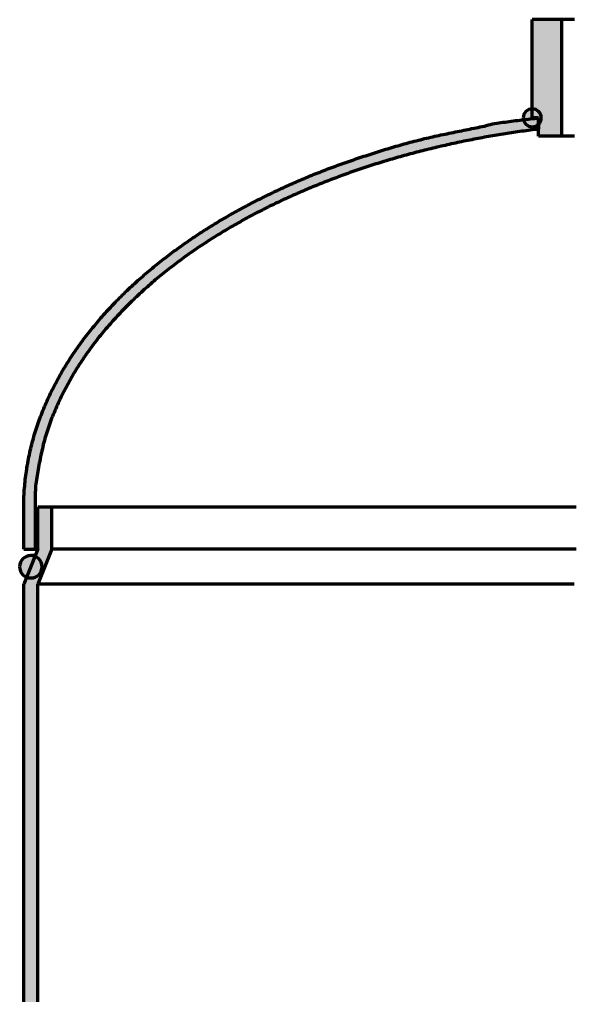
# Model space of a CAD drawing. Header units: millimetres. Extents: x 0 to 1554, y 0 to 420.
# Drawn here: x 223.23 to 238.99, y 273.45 to 301.25 of the extents above; entities that cross this region are included whole.
import ezdxf

# ---------------------------------------------------------------- set-up
doc = ezdxf.new("R2010")
doc.units = ezdxf.units.MM
doc.layers.add('01-VISIBLE', color=7, linetype='CONTINUOUS', lineweight=70)
doc.layers.add('05-RAYADO', color=8, linetype='CONTINUOUS', lineweight=18)

msp = doc.modelspace()

# ---------------------------------------------------------------- hatches: boundary and pattern name
at = {"layer": '05-RAYADO'}
h = msp.add_hatch(color=7, dxfattribs=at)
h.dxf.hatch_style = 1
h.paths.add_polyline_path([(238.662, 297.928), (237.998, 297.928), (237.998, 298.45), (237.82, 298.45), (237.82, 301.25), (238.662, 301.25)])
h = msp.add_hatch(color=7, dxfattribs=at)
h.dxf.hatch_style = 1
h.paths.add_polyline_path([(237.564, 298.45), (237.567, 298.49), (237.577, 298.529), (237.592, 298.566), (237.613, 298.6), (237.639, 298.631), (237.67, 298.657), (237.704, 298.678), (237.741, 298.693), (237.78, 298.703), (237.82, 298.706), (237.86, 298.703), (237.899, 298.693), (237.936, 298.678), (237.97, 298.657), (238.001, 298.631), (238.027, 298.6), (238.048, 298.566), (238.063, 298.529), (238.073, 298.49), (238.076, 298.45), (238.073, 298.41), (238.063, 298.371), (238.048, 298.334), (238.027, 298.3), (238.001, 298.269), (237.97, 298.243), (237.936, 298.222), (237.899, 298.207), (237.86, 298.197), (237.82, 298.194), (237.78, 298.197), (237.741, 298.207), (237.704, 298.222), (237.67, 298.243), (237.639, 298.269), (237.613, 298.3), (237.592, 298.334), (237.577, 298.371), (237.567, 298.41)])
h = msp.add_hatch(color=7, dxfattribs=at)
h.dxf.hatch_style = 1
h.paths.add_polyline_path([(223.67, 286.162), (223.35, 286.162), (223.35, 287.362), (223.35, 287.412), (223.351, 287.462), (223.352, 287.512), (223.353, 287.561), (223.354, 287.611), (223.356, 287.661), (223.359, 287.711), (223.361, 287.761), (223.364, 287.81), (223.368, 287.86), (223.371, 287.91), (223.375, 287.959), (223.38, 288.009), (223.384, 288.059), (223.39, 288.108), (223.395, 288.158), (223.401, 288.207), (223.407, 288.257), (223.413, 288.306), (223.42, 288.356), (223.427, 288.405), (223.435, 288.454), (223.443, 288.503), (223.451, 288.553), (223.46, 288.602), (223.468, 288.651), (223.478, 288.7), (223.487, 288.749), (223.497, 288.797), (223.507, 288.846), (223.518, 288.895), (223.529, 288.944), (223.54, 288.992), (223.551, 289.041), (223.563, 289.089), (223.575, 289.137), (223.588, 289.186), (223.601, 289.234), (223.614, 289.282), (223.627, 289.33), (223.641, 289.378), (223.655, 289.426), (223.67, 289.473), (223.684, 289.521), (223.699, 289.569), (223.715, 289.616), (223.73, 289.663), (223.746, 289.71), (223.763, 289.758), (223.779, 289.805), (223.796, 289.852), (223.813, 289.898), (223.83, 289.945), (223.848, 289.992), (223.866, 290.038), (223.885, 290.084), (223.903, 290.131), (223.922, 290.177), (223.941, 290.223), (223.961, 290.269), (223.98, 290.314), (224, 290.36), (224.021, 290.406), (224.041, 290.451), (224.062, 290.496), (224.083, 290.541), (224.105, 290.586), (224.126, 290.631), (224.148, 290.676), (224.17, 290.721), (224.193, 290.765), (224.215, 290.81), (224.238, 290.854), (224.262, 290.898), (224.285, 290.942), (224.309, 290.986), (224.333, 291.03), (224.357, 291.073), (224.381, 291.117), (224.406, 291.16), (224.431, 291.203), (224.456, 291.246), (224.481, 291.289), (224.507, 291.332), (224.533, 291.374), (224.559, 291.417), (224.585, 291.459), (224.612, 291.501), (224.638, 291.544), (224.665, 291.585), (224.693, 291.627), (224.72, 291.669), (224.748, 291.71), (224.775, 291.752), (224.803, 291.793), (224.832, 291.834), (224.86, 291.875), (224.889, 291.916), (224.918, 291.956), (224.947, 291.997), (224.976, 292.037), (225.006, 292.077), (225.035, 292.117), (225.065, 292.157), (225.095, 292.197), (225.125, 292.237), (225.156, 292.276), (225.187, 292.315), (225.217, 292.354), (225.248, 292.393), (225.28, 292.432), (225.311, 292.471), (225.343, 292.51), (225.374, 292.548), (225.406, 292.586), (225.438, 292.624), (225.471, 292.662), (225.503, 292.7), (225.536, 292.738), (225.568, 292.776), (225.601, 292.813), (225.634, 292.85), (225.668, 292.887), (225.701, 292.924), (225.735, 292.961), (225.768, 292.998), (225.802, 293.034), (225.836, 293.071), (225.871, 293.107), (225.905, 293.143), (225.94, 293.179), (225.974, 293.215), (226.009, 293.25), (226.044, 293.286), (226.079, 293.321), (226.114, 293.357), (226.15, 293.392), (226.185, 293.427), (226.221, 293.461), (226.257, 293.496), (226.293, 293.531), (226.329, 293.565), (226.365, 293.599), (226.402, 293.633), (226.438, 293.667), (226.475, 293.701), (226.511, 293.735), (226.548, 293.768), (226.585, 293.801), (226.622, 293.835), (226.66, 293.868), (226.697, 293.901), (226.735, 293.934), (226.772, 293.966), (226.81, 293.999), (226.848, 294.031), (226.886, 294.063), (226.924, 294.095), (226.962, 294.127), (227.001, 294.159), (227.039, 294.191), (227.078, 294.223), (227.116, 294.254), (227.155, 294.285), (227.194, 294.316), (227.233, 294.347), (227.272, 294.378), (227.312, 294.409), (227.351, 294.44), (227.39, 294.47), (227.43, 294.5), (227.47, 294.531), (227.509, 294.561), (227.549, 294.591), (227.589, 294.62), (227.629, 294.65), (227.669, 294.679), (227.71, 294.709), (227.75, 294.738), (227.79, 294.767), (227.831, 294.796), (227.872, 294.825), (227.912, 294.854), (227.953, 294.882), (227.994, 294.911), (228.035, 294.939), (228.076, 294.967), (228.117, 294.996), (228.159, 295.023), (228.2, 295.051), (228.241, 295.079), (228.283, 295.107), (228.325, 295.134), (228.366, 295.161), (228.408, 295.188), (228.45, 295.216), (228.492, 295.242), (228.534, 295.269), (228.576, 295.296), (228.618, 295.322), (228.66, 295.349), (228.703, 295.375), (228.745, 295.401), (228.788, 295.427), (228.83, 295.453), (228.873, 295.479), (228.916, 295.505), (228.958, 295.53), (229.001, 295.556), (229.044, 295.581), (229.087, 295.606), (229.13, 295.631), (229.173, 295.656), (229.217, 295.681), (229.26, 295.706), (229.303, 295.73), (229.347, 295.755), (229.39, 295.779), (229.434, 295.803), (229.477, 295.828), (229.521, 295.851), (229.565, 295.875), (229.609, 295.899), (229.653, 295.923), (229.697, 295.946), (229.741, 295.97), (229.785, 295.993), (229.829, 296.016), (229.873, 296.039), (229.917, 296.062), (229.962, 296.085), (230.006, 296.107), (230.05, 296.13), (230.095, 296.152), (230.14, 296.175), (230.184, 296.197), (230.229, 296.219), (230.274, 296.241), (230.318, 296.263), (230.363, 296.285), (230.408, 296.306), (230.453, 296.328), (230.498, 296.349), (230.543, 296.37), (230.588, 296.392), (230.633, 296.413), (230.679, 296.434), (230.724, 296.455), (230.769, 296.475), (230.814, 296.496), (230.86, 296.517), (230.905, 296.537), (230.951, 296.557), (230.996, 296.578), (231.042, 296.598), (231.088, 296.618), (231.133, 296.638), (231.179, 296.658), (231.225, 296.677), (231.271, 296.697), (231.317, 296.716), (231.362, 296.736), (231.408, 296.755), (231.454, 296.774), (231.5, 296.793), (231.547, 296.812), (231.593, 296.831), (231.639, 296.849), (231.685, 296.868), (231.732, 296.887), (231.778, 296.905), (231.824, 296.923), (231.871, 296.941), (231.917, 296.959), (231.964, 296.977), (232.01, 296.995), (232.057, 297.013), (232.104, 297.03), (232.15, 297.048), (232.197, 297.065), (232.244, 297.082), (232.291, 297.099), (232.337, 297.116), (232.384, 297.133), (232.431, 297.15), (232.478, 297.166), (232.525, 297.183), (232.572, 297.199), (232.619, 297.216), (232.666, 297.232), (232.714, 297.248), (232.761, 297.264), (232.808, 297.28), (232.855, 297.296), (232.902, 297.312), (232.95, 297.328), (232.997, 297.343), (233.044, 297.359), (233.092, 297.375), (233.139, 297.39), (233.187, 297.405), (233.234, 297.421), (233.282, 297.436), (233.329, 297.451), (233.377, 297.466), (233.424, 297.481), (233.472, 297.496), (233.519, 297.511), (233.567, 297.525), (233.614, 297.54), (233.662, 297.555), (233.71, 297.569), (233.757, 297.584), (233.805, 297.598), (233.853, 297.613), (233.901, 297.627), (233.948, 297.641), (233.996, 297.655), (234.044, 297.669), (234.092, 297.682), (234.14, 297.696), (234.188, 297.709), (234.236, 297.723), (234.284, 297.736), (234.332, 297.749), (234.381, 297.762), (234.429, 297.774), (234.477, 297.787), (234.525, 297.799), (234.574, 297.811), (234.622, 297.823), (234.67, 297.835), (234.719, 297.847), (234.767, 297.859), (234.816, 297.87), (234.864, 297.882), (234.913, 297.893), (234.961, 297.904), (235.01, 297.915), (235.059, 297.926), (235.107, 297.936), (235.156, 297.947), (235.205, 297.957), (235.254, 297.968), (235.302, 297.978), (235.351, 297.988), (235.4, 297.999), (235.449, 298.009), (235.498, 298.019), (235.546, 298.029), (235.595, 298.039), (235.644, 298.049), (235.693, 298.058), (235.742, 298.068), (235.791, 298.078), (235.839, 298.088), (235.888, 298.098), (235.937, 298.107), (235.986, 298.117), (236.035, 298.127), (236.084, 298.137), (236.133, 298.147), (236.181, 298.157), (236.23, 298.167), (236.279, 298.177), (236.328, 298.187), (236.377, 298.198), (236.425, 298.208), (236.474, 298.22), (236.522, 298.232), (236.57, 298.246), (236.618, 298.26), (236.666, 298.271), (236.715, 298.28), (236.764, 298.289), (236.814, 298.297), (236.863, 298.304), (236.912, 298.311), (236.962, 298.318), (237.011, 298.325), (237.06, 298.332), (237.11, 298.338), (237.159, 298.345), (237.209, 298.351), (237.258, 298.357), (237.308, 298.364), (237.357, 298.37), (237.406, 298.376), (237.456, 298.383), (237.505, 298.389), (237.555, 298.395), (237.604, 298.401), (237.654, 298.407), (237.703, 298.413), (237.753, 298.42), (237.802, 298.426), (237.852, 298.432), (237.901, 298.438), (237.951, 298.444), (238, 298.45), (238, 298.128), (237.952, 298.122), (237.904, 298.116), (237.855, 298.11), (237.807, 298.104), (237.759, 298.098), (237.711, 298.091), (237.663, 298.085), (237.614, 298.078), (237.566, 298.072), (237.518, 298.065), (237.47, 298.058), (237.422, 298.051), (237.374, 298.044), (237.326, 298.037), (237.278, 298.03), (237.23, 298.023), (237.182, 298.015), (237.134, 298.008), (237.086, 298), (237.038, 297.993), (236.99, 297.985), (236.942, 297.977), (236.894, 297.969), (236.846, 297.961), (236.798, 297.953), (236.75, 297.945), (236.702, 297.937), (236.654, 297.929), (236.606, 297.92), (236.558, 297.912), (236.51, 297.903), (236.463, 297.895), (236.415, 297.886), (236.367, 297.877), (236.319, 297.868), (236.272, 297.859), (236.224, 297.85), (236.176, 297.841), (236.128, 297.832), (236.081, 297.823), (236.033, 297.813), (235.985, 297.804), (235.938, 297.794), (235.89, 297.784), (235.842, 297.775), (235.795, 297.765), (235.747, 297.755), (235.7, 297.745), (235.652, 297.735), (235.605, 297.725), (235.557, 297.714), (235.51, 297.704), (235.462, 297.693), (235.415, 297.683), (235.367, 297.672), (235.32, 297.661), (235.273, 297.651), (235.225, 297.64), (235.178, 297.629), (235.131, 297.618), (235.083, 297.606), (235.036, 297.595), (234.989, 297.584), (234.941, 297.572), (234.894, 297.561), (234.847, 297.549), (234.8, 297.537), (234.753, 297.526), (234.706, 297.514), (234.659, 297.502), (234.612, 297.49), (234.564, 297.477), (234.517, 297.465), (234.47, 297.453), (234.423, 297.44), (234.377, 297.428), (234.33, 297.415), (234.283, 297.402), (234.236, 297.39), (234.189, 297.377), (234.142, 297.364), (234.095, 297.35), (234.049, 297.337), (234.002, 297.324), (233.955, 297.311), (233.908, 297.297), (233.862, 297.284), (233.815, 297.27), (233.768, 297.256), (233.722, 297.242), (233.675, 297.228), (233.629, 297.214), (233.582, 297.2), (233.536, 297.186), (233.489, 297.172), (233.443, 297.157), (233.397, 297.143), (233.35, 297.128), (233.304, 297.113), (233.258, 297.098), (233.211, 297.084), (233.165, 297.069), (233.119, 297.053), (233.073, 297.038), (233.027, 297.023), (232.981, 297.008), (232.935, 296.992), (232.888, 296.977), (232.842, 296.961), (232.797, 296.945), (232.751, 296.929), (232.705, 296.913), (232.659, 296.897), (232.613, 296.881), (232.567, 296.865), (232.521, 296.848), (232.476, 296.832), (232.43, 296.815), (232.384, 296.799), (232.339, 296.782), (232.293, 296.765), (232.248, 296.748), (232.202, 296.731), (232.157, 296.714), (232.111, 296.697), (232.066, 296.679), (232.02, 296.662), (231.975, 296.644), (231.93, 296.626), (231.885, 296.609), (231.839, 296.591), (231.794, 296.573), (231.749, 296.555), (231.704, 296.537), (231.659, 296.518), (231.614, 296.5), (231.569, 296.481), (231.524, 296.463), (231.479, 296.444), (231.435, 296.425), (231.39, 296.406), (231.345, 296.387), (231.3, 296.368), (231.256, 296.349), (231.211, 296.33), (231.167, 296.31), (231.122, 296.291), (231.078, 296.271), (231.033, 296.251), (230.989, 296.231), (230.945, 296.211), (230.9, 296.191), (230.856, 296.171), (230.812, 296.151), (230.768, 296.13), (230.724, 296.11), (230.68, 296.089), (230.636, 296.068), (230.592, 296.048), (230.548, 296.027), (230.504, 296.006), (230.461, 295.984), (230.417, 295.963), (230.373, 295.942), (230.33, 295.92), (230.286, 295.899), (230.243, 295.877), (230.199, 295.855), (230.156, 295.833), (230.113, 295.811), (230.069, 295.789), (230.026, 295.767), (229.983, 295.744), (229.94, 295.722), (229.897, 295.699), (229.854, 295.676), (229.811, 295.653), (229.768, 295.63), (229.726, 295.607), (229.683, 295.584), (229.64, 295.561), (229.598, 295.537), (229.555, 295.514), (229.513, 295.49), (229.47, 295.466), (229.428, 295.443), (229.386, 295.419), (229.344, 295.394), (229.301, 295.37), (229.259, 295.346), (229.217, 295.321), (229.175, 295.297), (229.134, 295.272), (229.092, 295.247), (229.05, 295.222), (229.009, 295.197), (228.967, 295.172), (228.925, 295.147), (228.884, 295.121), (228.843, 295.096), (228.802, 295.07), (228.76, 295.044), (228.719, 295.018), (228.678, 294.992), (228.637, 294.966), (228.596, 294.94), (228.556, 294.913), (228.515, 294.887), (228.474, 294.86), (228.434, 294.833), (228.393, 294.806), (228.353, 294.779), (228.313, 294.752), (228.272, 294.725), (228.232, 294.697), (228.192, 294.67), (228.152, 294.642), (228.112, 294.614), (228.073, 294.586), (228.033, 294.558), (227.993, 294.53), (227.954, 294.502), (227.914, 294.473), (227.875, 294.445), (227.836, 294.416), (227.797, 294.387), (227.758, 294.358), (227.719, 294.329), (227.68, 294.3), (227.641, 294.27), (227.603, 294.241), (227.564, 294.211), (227.526, 294.182), (227.487, 294.152), (227.449, 294.122), (227.411, 294.091), (227.373, 294.061), (227.335, 294.031), (227.297, 294), (227.26, 293.97), (227.222, 293.939), (227.185, 293.908), (227.147, 293.877), (227.11, 293.845), (227.073, 293.814), (227.036, 293.783), (226.999, 293.751), (226.962, 293.719), (226.926, 293.687), (226.889, 293.655), (226.853, 293.623), (226.816, 293.591), (226.78, 293.558), (226.744, 293.526), (226.708, 293.493), (226.672, 293.46), (226.637, 293.427), (226.601, 293.394), (226.566, 293.361), (226.531, 293.327), (226.495, 293.294), (226.46, 293.26), (226.426, 293.226), (226.391, 293.192), (226.356, 293.158), (226.322, 293.124), (226.287, 293.089), (226.253, 293.055), (226.219, 293.02), (226.185, 292.985), (226.152, 292.95), (226.118, 292.915), (226.085, 292.88), (226.051, 292.844), (226.018, 292.809), (225.985, 292.773), (225.952, 292.737), (225.92, 292.701), (225.887, 292.665), (225.855, 292.629), (225.823, 292.592), (225.791, 292.556), (225.759, 292.519), (225.727, 292.482), (225.696, 292.445), (225.664, 292.408), (225.633, 292.371), (225.602, 292.333), (225.571, 292.296), (225.541, 292.258), (225.51, 292.22), (225.48, 292.182), (225.45, 292.144), (225.42, 292.106), (225.39, 292.067), (225.361, 292.029), (225.331, 291.99), (225.302, 291.951), (225.273, 291.912), (225.244, 291.873), (225.216, 291.834), (225.187, 291.794), (225.159, 291.755), (225.131, 291.715), (225.103, 291.675), (225.075, 291.635), (225.048, 291.595), (225.021, 291.555), (224.994, 291.514), (224.967, 291.474), (224.94, 291.433), (224.914, 291.392), (224.888, 291.351), (224.862, 291.31), (224.836, 291.269), (224.811, 291.227), (224.786, 291.186), (224.761, 291.144), (224.736, 291.102), (224.712, 291.06), (224.688, 291.018), (224.664, 290.976), (224.64, 290.933), (224.616, 290.891), (224.593, 290.848), (224.57, 290.805), (224.547, 290.763), (224.525, 290.719), (224.503, 290.676), (224.481, 290.633), (224.459, 290.589), (224.437, 290.546), (224.416, 290.502), (224.395, 290.458), (224.374, 290.415), (224.353, 290.371), (224.333, 290.326), (224.313, 290.282), (224.293, 290.238), (224.273, 290.193), (224.254, 290.149), (224.235, 290.104), (224.216, 290.059), (224.197, 290.015), (224.179, 289.97), (224.161, 289.925), (224.143, 289.879), (224.125, 289.834), (224.108, 289.788), (224.091, 289.743), (224.075, 289.697), (224.059, 289.651), (224.043, 289.605), (224.028, 289.559), (224.013, 289.513), (223.998, 289.467), (223.984, 289.42), (223.97, 289.374), (223.957, 289.327), (223.944, 289.28), (223.931, 289.233), (223.919, 289.186), (223.907, 289.139), (223.895, 289.092), (223.884, 289.045), (223.872, 288.997), (223.862, 288.95), (223.851, 288.902), (223.841, 288.855), (223.831, 288.807), (223.821, 288.76), (223.811, 288.712), (223.802, 288.664), (223.793, 288.617), (223.783, 288.569), (223.775, 288.521), (223.766, 288.473), (223.757, 288.426), (223.749, 288.378), (223.74, 288.33), (223.732, 288.282), (223.724, 288.234), (223.716, 288.186), (223.709, 288.138), (223.702, 288.09), (223.696, 288.042), (223.691, 287.993), (223.687, 287.945), (223.683, 287.896), (223.68, 287.848), (223.678, 287.799), (223.676, 287.751), (223.674, 287.702), (223.673, 287.654), (223.672, 287.605), (223.671, 287.556), (223.671, 287.508), (223.67, 287.459), (223.67, 287.411), (223.67, 287.362)])
h = msp.add_hatch(color=7, dxfattribs=at)
h.dxf.hatch_style = 1
h.paths.add_polyline_path([(223.75, 188.75), (223.35, 188.75), (223.35, 285.162), (223.75, 286.162), (223.75, 287.362), (224.15, 287.362), (224.15, 286.162), (223.75, 285.162)])
h = msp.add_hatch(color=7, dxfattribs=at)
h.dxf.hatch_style = 1
h.paths.add_polyline_path([(223.23, 285.662), (223.233, 285.702), (223.24, 285.742), (223.252, 285.78), (223.27, 285.816), (223.291, 285.85), (223.317, 285.881), (223.346, 285.909), (223.379, 285.932), (223.414, 285.952), (223.451, 285.966), (223.49, 285.976), (223.53, 285.981), (223.57, 285.981), (223.61, 285.976), (223.649, 285.966), (223.686, 285.952), (223.721, 285.932), (223.754, 285.909), (223.783, 285.881), (223.809, 285.85), (223.83, 285.816), (223.848, 285.78), (223.86, 285.742), (223.867, 285.702), (223.87, 285.662), (223.867, 285.622), (223.86, 285.583), (223.848, 285.544), (223.83, 285.508), (223.809, 285.474), (223.783, 285.443), (223.754, 285.416), (223.721, 285.392), (223.686, 285.373), (223.649, 285.358), (223.61, 285.348), (223.57, 285.343), (223.53, 285.343), (223.49, 285.348), (223.451, 285.358), (223.414, 285.373), (223.379, 285.392), (223.346, 285.416), (223.317, 285.443), (223.291, 285.474), (223.27, 285.508), (223.252, 285.544), (223.24, 285.583), (223.233, 285.622)])

# ---------------------------------------------------------------- linework, layer by layer
at = {"layer": '01-VISIBLE'}
for p, q in [((238.662, 301.25), (237.82, 301.25)), ((237.82, 298.45), (237.82, 301.25)), ((238.662, 297.928), (238.662, 301.25)), ((237.998, 298.45), (237.82, 298.45)), ((237.998, 297.928), (237.998, 298.45)), ((238, 298.45), (238, 298.128)), ((238.662, 297.928), (237.998, 297.928)), ((223.35, 286.162), (223.35, 287.362)), ((223.67, 287.362), (223.67, 286.162)), ((224.15, 287.362), (223.75, 287.362)), ((223.75, 286.162), (223.75, 287.362)), ((224.15, 286.162), (224.15, 287.362)), ((223.75, 286.162), (223.35, 285.162)), ((223.35, 286.162), (223.67, 286.162)), ((224.15, 286.162), (223.75, 285.162)), ((223.35, 188.75), (223.35, 285.162)), ((223.75, 188.75), (223.75, 285.162))]:
    msp.add_line(p, q, dxfattribs=at)
for points in [[(239.025, 301.25), (238.964, 301.25), (238.904, 301.25), (238.844, 301.25), (238.783, 301.25), (238.723, 301.25), (238.662, 301.25)], [(223.35, 287.362), (223.35, 287.422), (223.351, 287.482), (223.352, 287.542), (223.354, 287.602), (223.356, 287.662), (223.359, 287.722), (223.362, 287.782), (223.366, 287.842), (223.371, 287.902), (223.376, 287.962), (223.381, 288.022), (223.387, 288.081), (223.393, 288.141), (223.4, 288.201), (223.407, 288.26), (223.415, 288.32), (223.424, 288.379), (223.433, 288.439), (223.442, 288.498), (223.452, 288.557), (223.462, 288.616), (223.473, 288.676), (223.484, 288.735), (223.496, 288.793), (223.509, 288.852), (223.521, 288.911), (223.535, 288.969), (223.548, 289.028), (223.563, 289.086), (223.577, 289.144), (223.592, 289.203), (223.608, 289.261), (223.624, 289.318), (223.641, 289.376), (223.658, 289.434), (223.675, 289.491), (223.693, 289.548), (223.711, 289.606), (223.73, 289.663), (223.749, 289.72), (223.769, 289.776), (223.789, 289.833), (223.81, 289.889), (223.831, 289.946), (223.852, 290.002), (223.874, 290.058), (223.896, 290.113), (223.919, 290.169), (223.942, 290.224), (223.965, 290.28), (223.989, 290.335), (224.014, 290.39), (224.038, 290.444), (224.063, 290.499), (224.089, 290.553), (224.115, 290.608), (224.141, 290.662), (224.168, 290.715), (224.195, 290.769), (224.222, 290.822), (224.25, 290.876), (224.278, 290.929), (224.306, 290.982), (224.335, 291.034), (224.364, 291.087), (224.394, 291.139), (224.424, 291.191), (224.454, 291.243), (224.485, 291.295), (224.516, 291.346), (224.547, 291.398), (224.578, 291.449), (224.61, 291.499), (224.643, 291.55), (224.675, 291.601), (224.708, 291.651), (224.741, 291.701), (224.775, 291.751), (224.809, 291.8), (224.843, 291.85), (224.877, 291.899), (224.912, 291.948), (224.947, 291.997), (224.982, 292.045), (225.018, 292.094), (225.054, 292.142), (225.09, 292.19), (225.126, 292.237), (225.163, 292.285), (225.2, 292.332), (225.237, 292.379), (225.275, 292.426), (225.312, 292.473), (225.351, 292.519), (225.389, 292.566), (225.427, 292.612), (225.466, 292.657), (225.505, 292.703), (225.545, 292.748), (225.584, 292.794), (225.624, 292.839), (225.664, 292.883), (225.704, 292.928), (225.745, 292.972), (225.786, 293.016), (225.827, 293.06), (225.868, 293.104), (225.909, 293.147), (225.951, 293.191), (225.993, 293.234), (226.035, 293.277), (226.077, 293.319), (226.119, 293.362), (226.162, 293.404), (226.205, 293.446), (226.248, 293.488), (226.291, 293.529), (226.335, 293.571), (226.379, 293.612), (226.423, 293.653), (226.467, 293.694), (226.511, 293.734), (226.555, 293.775), (226.6, 293.815), (226.645, 293.855), (226.69, 293.894), (226.735, 293.934), (226.781, 293.973), (226.826, 294.012), (226.872, 294.051), (226.918, 294.09), (226.964, 294.129), (227.01, 294.167), (227.056, 294.205), (227.103, 294.243), (227.15, 294.281), (227.197, 294.318), (227.244, 294.356), (227.291, 294.393), (227.338, 294.43), (227.386, 294.466), (227.433, 294.503), (227.481, 294.539), (227.529, 294.575), (227.577, 294.611), (227.625, 294.647), (227.674, 294.683), (227.722, 294.718), (227.771, 294.753), (227.82, 294.788), (227.869, 294.823), (227.918, 294.858), (227.967, 294.892), (228.016, 294.926), (228.066, 294.96), (228.115, 294.994), (228.165, 295.028), (228.215, 295.061), (228.265, 295.095), (228.315, 295.128), (228.365, 295.161), (228.416, 295.193), (228.466, 295.226), (228.517, 295.258), (228.567, 295.29), (228.618, 295.322), (228.669, 295.354), (228.72, 295.386), (228.771, 295.417), (228.822, 295.449), (228.874, 295.48), (228.925, 295.511), (228.977, 295.541), (229.029, 295.572), (229.08, 295.602), (229.132, 295.633), (229.184, 295.663), (229.236, 295.692), (229.289, 295.722), (229.341, 295.752), (229.393, 295.781), (229.446, 295.81), (229.498, 295.839), (229.551, 295.868), (229.604, 295.896), (229.657, 295.925), (229.71, 295.953), (229.763, 295.981), (229.816, 296.009), (229.869, 296.037), (229.923, 296.065), (229.976, 296.092), (230.03, 296.119), (230.083, 296.146), (230.137, 296.173), (230.191, 296.2), (230.244, 296.227), (230.298, 296.253), (230.352, 296.279), (230.406, 296.305), (230.461, 296.331), (230.515, 296.357), (230.569, 296.383), (230.624, 296.408), (230.678, 296.434), (230.733, 296.459), (230.787, 296.484), (230.842, 296.509), (230.897, 296.533), (230.951, 296.558), (231.006, 296.582), (231.061, 296.606), (231.116, 296.63), (231.171, 296.654), (231.226, 296.678), (231.282, 296.702), (231.337, 296.725), (231.392, 296.748), (231.448, 296.771), (231.503, 296.794), (231.559, 296.817), (231.614, 296.84), (231.67, 296.862), (231.726, 296.884), (231.782, 296.906), (231.838, 296.928), (231.894, 296.95), (231.95, 296.972), (232.006, 296.993), (232.062, 297.014), (232.118, 297.036), (232.174, 297.056), (232.231, 297.077), (232.287, 297.098), (232.344, 297.118), (232.4, 297.139), (232.457, 297.159), (232.513, 297.179), (232.57, 297.199), (232.627, 297.218), (232.684, 297.238), (232.74, 297.257), (232.797, 297.277), (232.854, 297.296), (232.911, 297.315), (232.968, 297.334), (233.025, 297.353), (233.082, 297.371), (233.139, 297.39), (233.196, 297.408), (233.254, 297.427), (233.311, 297.445), (233.368, 297.463), (233.425, 297.481), (233.483, 297.499), (233.54, 297.517), (233.597, 297.535), (233.655, 297.553), (233.712, 297.57), (233.77, 297.588), (233.827, 297.605), (233.885, 297.622), (233.942, 297.639), (234, 297.656), (234.058, 297.672), (234.115, 297.689), (234.173, 297.705), (234.231, 297.721), (234.289, 297.737), (234.347, 297.753), (234.405, 297.768), (234.463, 297.783), (234.521, 297.798), (234.579, 297.813), (234.638, 297.827), (234.696, 297.842), (234.754, 297.856), (234.813, 297.87), (234.871, 297.883), (234.93, 297.897), (234.988, 297.91), (235.047, 297.923), (235.106, 297.936), (235.164, 297.949), (235.223, 297.961), (235.282, 297.974), (235.341, 297.986), (235.399, 297.998), (235.458, 298.011), (235.517, 298.023), (235.576, 298.035), (235.635, 298.047), (235.693, 298.059), (235.752, 298.07), (235.811, 298.082), (235.87, 298.094), (235.929, 298.106), (235.988, 298.118), (236.047, 298.129), (236.106, 298.141), (236.164, 298.153), (236.223, 298.165), (236.282, 298.177), (236.341, 298.19), (236.4, 298.203), (236.458, 298.216), (236.516, 298.23), (236.574, 298.247), (236.632, 298.263), (236.691, 298.276), (236.75, 298.286), (236.809, 298.296), (236.868, 298.305), (236.928, 298.313), (236.987, 298.322), (237.047, 298.33), (237.106, 298.338), (237.166, 298.345), (237.225, 298.353), (237.285, 298.361), (237.344, 298.369), (237.404, 298.376), (237.464, 298.384), (237.523, 298.391), (237.583, 298.399), (237.642, 298.406), (237.702, 298.413), (237.762, 298.421), (237.821, 298.428), (237.881, 298.435), (237.94, 298.443), (238, 298.45)], [(238, 298.128), (237.94, 298.121), (237.881, 298.114), (237.821, 298.106), (237.762, 298.098), (237.702, 298.09), (237.643, 298.082), (237.584, 298.074), (237.524, 298.066), (237.465, 298.057), (237.405, 298.049), (237.346, 298.04), (237.287, 298.031), (237.227, 298.022), (237.168, 298.013), (237.109, 298.004), (237.049, 297.995), (236.99, 297.985), (236.931, 297.975), (236.872, 297.966), (236.813, 297.956), (236.753, 297.946), (236.694, 297.936), (236.635, 297.925), (236.576, 297.915), (236.517, 297.905), (236.458, 297.894), (236.399, 297.883), (236.34, 297.872), (236.281, 297.861), (236.222, 297.85), (236.163, 297.839), (236.104, 297.827), (236.045, 297.816), (235.986, 297.804), (235.928, 297.792), (235.869, 297.78), (235.81, 297.768), (235.751, 297.756), (235.693, 297.743), (235.634, 297.731), (235.575, 297.718), (235.517, 297.705), (235.458, 297.692), (235.4, 297.679), (235.341, 297.666), (235.282, 297.653), (235.224, 297.639), (235.166, 297.626), (235.107, 297.612), (235.049, 297.598), (234.99, 297.584), (234.932, 297.57), (234.874, 297.556), (234.816, 297.541), (234.757, 297.527), (234.699, 297.512), (234.641, 297.497), (234.583, 297.482), (234.525, 297.467), (234.467, 297.452), (234.409, 297.436), (234.351, 297.421), (234.293, 297.405), (234.235, 297.389), (234.177, 297.373), (234.12, 297.357), (234.062, 297.341), (234.004, 297.325), (233.946, 297.308), (233.889, 297.291), (233.831, 297.275), (233.774, 297.258), (233.716, 297.241), (233.659, 297.223), (233.601, 297.206), (233.544, 297.188), (233.487, 297.171), (233.429, 297.153), (233.372, 297.135), (233.315, 297.117), (233.258, 297.098), (233.201, 297.08), (233.143, 297.061), (233.086, 297.043), (233.03, 297.024), (232.973, 297.005), (232.916, 296.986), (232.859, 296.966), (232.802, 296.947), (232.745, 296.927), (232.689, 296.908), (232.632, 296.888), (232.576, 296.868), (232.519, 296.848), (232.463, 296.827), (232.406, 296.807), (232.35, 296.786), (232.294, 296.765), (232.237, 296.744), (232.181, 296.723), (232.125, 296.702), (232.069, 296.68), (232.013, 296.659), (231.957, 296.637), (231.901, 296.615), (231.846, 296.593), (231.79, 296.571), (231.734, 296.549), (231.679, 296.526), (231.623, 296.503), (231.568, 296.481), (231.512, 296.458), (231.457, 296.435), (231.401, 296.411), (231.346, 296.388), (231.291, 296.364), (231.236, 296.34), (231.181, 296.316), (231.126, 296.292), (231.071, 296.268), (231.016, 296.244), (230.962, 296.219), (230.907, 296.194), (230.852, 296.169), (230.798, 296.144), (230.743, 296.119), (230.689, 296.094), (230.635, 296.068), (230.581, 296.042), (230.527, 296.016), (230.473, 295.99), (230.419, 295.964), (230.365, 295.938), (230.311, 295.911), (230.257, 295.884), (230.204, 295.857), (230.15, 295.83), (230.097, 295.803), (230.043, 295.775), (229.99, 295.748), (229.937, 295.72), (229.884, 295.692), (229.831, 295.664), (229.778, 295.636), (229.725, 295.607), (229.672, 295.578), (229.62, 295.55), (229.567, 295.521), (229.515, 295.491), (229.462, 295.462), (229.41, 295.432), (229.358, 295.403), (229.306, 295.373), (229.254, 295.343), (229.202, 295.312), (229.151, 295.282), (229.099, 295.251), (229.048, 295.221), (228.996, 295.19), (228.945, 295.158), (228.894, 295.127), (228.843, 295.096), (228.792, 295.064), (228.741, 295.032), (228.69, 295), (228.64, 294.967), (228.589, 294.935), (228.539, 294.902), (228.489, 294.869), (228.439, 294.836), (228.389, 294.803), (228.339, 294.77), (228.289, 294.736), (228.24, 294.702), (228.19, 294.668), (228.141, 294.634), (228.092, 294.6), (228.043, 294.565), (227.994, 294.53), (227.945, 294.495), (227.897, 294.46), (227.848, 294.425), (227.8, 294.389), (227.752, 294.353), (227.704, 294.317), (227.656, 294.281), (227.608, 294.245), (227.56, 294.208), (227.513, 294.172), (227.466, 294.135), (227.419, 294.097), (227.372, 294.06), (227.325, 294.022), (227.278, 293.985), (227.232, 293.947), (227.186, 293.909), (227.14, 293.87), (227.094, 293.831), (227.048, 293.793), (227.002, 293.754), (226.957, 293.714), (226.912, 293.675), (226.867, 293.635), (226.822, 293.595), (226.777, 293.555), (226.733, 293.515), (226.688, 293.475), (226.644, 293.434), (226.6, 293.393), (226.557, 293.352), (226.513, 293.311), (226.47, 293.269), (226.427, 293.227), (226.384, 293.185), (226.341, 293.143), (226.299, 293.101), (226.257, 293.058), (226.215, 293.015), (226.173, 292.972), (226.131, 292.929), (226.09, 292.885), (226.049, 292.842), (226.008, 292.798), (225.967, 292.753), (225.927, 292.709), (225.887, 292.665), (225.847, 292.62), (225.807, 292.575), (225.768, 292.529), (225.729, 292.484), (225.69, 292.438), (225.651, 292.392), (225.613, 292.346), (225.575, 292.3), (225.537, 292.253), (225.499, 292.207), (225.462, 292.16), (225.425, 292.112), (225.388, 292.065), (225.352, 292.017), (225.316, 291.969), (225.28, 291.921), (225.244, 291.873), (225.209, 291.825), (225.174, 291.776), (225.139, 291.727), (225.105, 291.678), (225.071, 291.628), (225.037, 291.579), (225.003, 291.529), (224.97, 291.479), (224.937, 291.429), (224.905, 291.378), (224.873, 291.327), (224.841, 291.277), (224.81, 291.225), (224.779, 291.174), (224.748, 291.123), (224.718, 291.071), (224.688, 291.019), (224.658, 290.967), (224.629, 290.914), (224.6, 290.861), (224.572, 290.809), (224.544, 290.756), (224.516, 290.702), (224.489, 290.649), (224.462, 290.595), (224.435, 290.542), (224.409, 290.488), (224.383, 290.434), (224.357, 290.379), (224.332, 290.325), (224.307, 290.27), (224.283, 290.215), (224.259, 290.16), (224.235, 290.105), (224.212, 290.05), (224.189, 289.995), (224.166, 289.939), (224.144, 289.883), (224.123, 289.827), (224.102, 289.771), (224.081, 289.715), (224.061, 289.658), (224.042, 289.601), (224.023, 289.544), (224.005, 289.487), (223.987, 289.43), (223.97, 289.372), (223.953, 289.315), (223.937, 289.257), (223.922, 289.199), (223.907, 289.141), (223.893, 289.082), (223.879, 289.024), (223.865, 288.966), (223.852, 288.907), (223.84, 288.848), (223.827, 288.79), (223.815, 288.731), (223.803, 288.672), (223.792, 288.613), (223.781, 288.554), (223.77, 288.495), (223.759, 288.436), (223.749, 288.377), (223.738, 288.318), (223.728, 288.259), (223.718, 288.2), (223.709, 288.14), (223.701, 288.081), (223.694, 288.021), (223.688, 287.962), (223.684, 287.902), (223.68, 287.842), (223.677, 287.782), (223.675, 287.722), (223.673, 287.662), (223.672, 287.602), (223.671, 287.542), (223.67, 287.482), (223.67, 287.422), (223.67, 287.362)], [(239.025, 297.928), (238.964, 297.928), (238.904, 297.928), (238.844, 297.928), (238.783, 297.928), (238.723, 297.928), (238.662, 297.928)], [(239.071, 287.362), (238.984, 287.362), (238.898, 287.362), (238.811, 287.362), (238.724, 287.362), (238.637, 287.362), (238.551, 287.362), (238.464, 287.362), (238.377, 287.362), (238.29, 287.362), (238.204, 287.362), (238.117, 287.362), (238.03, 287.362), (237.943, 287.362), (237.857, 287.362), (237.77, 287.362), (237.683, 287.362), (237.596, 287.362), (237.51, 287.362), (237.423, 287.362), (237.336, 287.362), (237.249, 287.362), (237.163, 287.362), (237.076, 287.362), (236.989, 287.362), (236.902, 287.362), (236.816, 287.362), (236.729, 287.362), (236.642, 287.362), (236.555, 287.362), (236.469, 287.362), (236.382, 287.362), (236.295, 287.362), (236.208, 287.362), (236.122, 287.362), (236.035, 287.362), (235.948, 287.362), (235.861, 287.362), (235.775, 287.362), (235.688, 287.362), (235.601, 287.362), (235.514, 287.362), (235.428, 287.362), (235.341, 287.362), (235.254, 287.362), (235.167, 287.362), (235.081, 287.362), (234.994, 287.362), (234.907, 287.362), (234.82, 287.362), (234.734, 287.362), (234.647, 287.362), (234.56, 287.362), (234.473, 287.362), (234.387, 287.362), (234.3, 287.362), (234.213, 287.362), (234.126, 287.362), (234.04, 287.362), (233.953, 287.362), (233.866, 287.362), (233.779, 287.362), (233.693, 287.362), (233.606, 287.362), (233.519, 287.362), (233.432, 287.362), (233.346, 287.362), (233.259, 287.362), (233.172, 287.362), (233.085, 287.362), (232.999, 287.362), (232.912, 287.362), (232.825, 287.362), (232.738, 287.362), (232.652, 287.362), (232.565, 287.362), (232.478, 287.362), (232.391, 287.362), (232.305, 287.362), (232.218, 287.362), (232.131, 287.362), (232.044, 287.362), (231.958, 287.362), (231.871, 287.362), (231.784, 287.362), (231.697, 287.362), (231.611, 287.362), (231.524, 287.362), (231.437, 287.362), (231.35, 287.362), (231.264, 287.362), (231.177, 287.362), (231.09, 287.362), (231.003, 287.362), (230.917, 287.362), (230.83, 287.362), (230.743, 287.362), (230.656, 287.362), (230.57, 287.362), (230.483, 287.362), (230.396, 287.362), (230.309, 287.362), (230.223, 287.362), (230.136, 287.362), (230.049, 287.362), (229.962, 287.362), (229.876, 287.362), (229.789, 287.362), (229.702, 287.362), (229.615, 287.362), (229.529, 287.362), (229.442, 287.362), (229.355, 287.362), (229.268, 287.362), (229.182, 287.362), (229.095, 287.362), (229.008, 287.362), (228.921, 287.362), (228.835, 287.362), (228.748, 287.362), (228.661, 287.362), (228.574, 287.362), (228.488, 287.362), (228.401, 287.362), (228.314, 287.362), (228.227, 287.362), (228.141, 287.362), (228.054, 287.362), (227.967, 287.362), (227.88, 287.362), (227.794, 287.362), (227.707, 287.362), (227.62, 287.362), (227.533, 287.362), (227.447, 287.362), (227.36, 287.362), (227.273, 287.362), (227.186, 287.362), (227.1, 287.362), (227.013, 287.362), (226.926, 287.362), (226.839, 287.362), (226.753, 287.362), (226.666, 287.362), (226.579, 287.362), (226.492, 287.362), (226.406, 287.362), (226.319, 287.362), (226.232, 287.362), (226.145, 287.362), (226.059, 287.362), (225.972, 287.362), (225.885, 287.362), (225.798, 287.362), (225.712, 287.362), (225.625, 287.362), (225.538, 287.362), (225.451, 287.362), (225.365, 287.362), (225.278, 287.362), (225.191, 287.362), (225.104, 287.362), (225.018, 287.362), (224.931, 287.362), (224.844, 287.362), (224.757, 287.362), (224.671, 287.362), (224.584, 287.362), (224.497, 287.362), (224.41, 287.362), (224.324, 287.362), (224.237, 287.362), (224.15, 287.362)], [(223.75, 286.162), (223.737, 286.162), (223.723, 286.162), (223.71, 286.162), (223.697, 286.162), (223.683, 286.162), (223.67, 286.162)], [(239.071, 286.162), (238.984, 286.162), (238.898, 286.162), (238.811, 286.162), (238.724, 286.162), (238.637, 286.162), (238.551, 286.162), (238.464, 286.162), (238.377, 286.162), (238.29, 286.162), (238.204, 286.162), (238.117, 286.162), (238.03, 286.162), (237.943, 286.162), (237.857, 286.162), (237.77, 286.162), (237.683, 286.162), (237.596, 286.162), (237.51, 286.162), (237.423, 286.162), (237.336, 286.162), (237.249, 286.162), (237.163, 286.162), (237.076, 286.162), (236.989, 286.162), (236.902, 286.162), (236.816, 286.162), (236.729, 286.162), (236.642, 286.162), (236.555, 286.162), (236.469, 286.162), (236.382, 286.162), (236.295, 286.162), (236.208, 286.162), (236.122, 286.162), (236.035, 286.162), (235.948, 286.162), (235.861, 286.162), (235.775, 286.162), (235.688, 286.162), (235.601, 286.162), (235.514, 286.162), (235.428, 286.162), (235.341, 286.162), (235.254, 286.162), (235.167, 286.162), (235.081, 286.162), (234.994, 286.162), (234.907, 286.162), (234.82, 286.162), (234.734, 286.162), (234.647, 286.162), (234.56, 286.162), (234.473, 286.162), (234.387, 286.162), (234.3, 286.162), (234.213, 286.162), (234.126, 286.162), (234.04, 286.162), (233.953, 286.162), (233.866, 286.162), (233.779, 286.162), (233.693, 286.162), (233.606, 286.162), (233.519, 286.162), (233.432, 286.162), (233.346, 286.162), (233.259, 286.162), (233.172, 286.162), (233.085, 286.162), (232.999, 286.162), (232.912, 286.162), (232.825, 286.162), (232.738, 286.162), (232.652, 286.162), (232.565, 286.162), (232.478, 286.162), (232.391, 286.162), (232.305, 286.162), (232.218, 286.162), (232.131, 286.162), (232.044, 286.162), (231.958, 286.162), (231.871, 286.162), (231.784, 286.162), (231.697, 286.162), (231.611, 286.162), (231.524, 286.162), (231.437, 286.162), (231.35, 286.162), (231.264, 286.162), (231.177, 286.162), (231.09, 286.162), (231.003, 286.162), (230.917, 286.162), (230.83, 286.162), (230.743, 286.162), (230.656, 286.162), (230.57, 286.162), (230.483, 286.162), (230.396, 286.162), (230.309, 286.162), (230.223, 286.162), (230.136, 286.162), (230.049, 286.162), (229.962, 286.162), (229.876, 286.162), (229.789, 286.162), (229.702, 286.162), (229.615, 286.162), (229.529, 286.162), (229.442, 286.162), (229.355, 286.162), (229.268, 286.162), (229.182, 286.162), (229.095, 286.162), (229.008, 286.162), (228.921, 286.162), (228.835, 286.162), (228.748, 286.162), (228.661, 286.162), (228.574, 286.162), (228.488, 286.162), (228.401, 286.162), (228.314, 286.162), (228.227, 286.162), (228.141, 286.162), (228.054, 286.162), (227.967, 286.162), (227.88, 286.162), (227.794, 286.162), (227.707, 286.162), (227.62, 286.162), (227.533, 286.162), (227.447, 286.162), (227.36, 286.162), (227.273, 286.162), (227.186, 286.162), (227.1, 286.162), (227.013, 286.162), (226.926, 286.162), (226.839, 286.162), (226.753, 286.162), (226.666, 286.162), (226.579, 286.162), (226.492, 286.162), (226.406, 286.162), (226.319, 286.162), (226.232, 286.162), (226.145, 286.162), (226.059, 286.162), (225.972, 286.162), (225.885, 286.162), (225.798, 286.162), (225.712, 286.162), (225.625, 286.162), (225.538, 286.162), (225.451, 286.162), (225.365, 286.162), (225.278, 286.162), (225.191, 286.162), (225.104, 286.162), (225.018, 286.162), (224.931, 286.162), (224.844, 286.162), (224.757, 286.162), (224.671, 286.162), (224.584, 286.162), (224.497, 286.162), (224.41, 286.162), (224.324, 286.162), (224.237, 286.162), (224.15, 286.162)], [(223.678, 285.982), (223.657, 285.982), (223.635, 285.982), (223.614, 285.982), (223.593, 285.982), (223.571, 285.982), (223.55, 285.982)], [(239.015, 285.162), (238.926, 285.162), (238.838, 285.162), (238.749, 285.162), (238.66, 285.162), (238.571, 285.162), (238.483, 285.162), (238.394, 285.162), (238.305, 285.162), (238.216, 285.162), (238.128, 285.162), (238.039, 285.162), (237.95, 285.162), (237.861, 285.162), (237.773, 285.162), (237.684, 285.162), (237.595, 285.162), (237.506, 285.162), (237.418, 285.162), (237.329, 285.162), (237.24, 285.162), (237.151, 285.162), (237.063, 285.162), (236.974, 285.162), (236.885, 285.162), (236.796, 285.162), (236.708, 285.162), (236.619, 285.162), (236.53, 285.162), (236.441, 285.162), (236.353, 285.162), (236.264, 285.162), (236.175, 285.162), (236.086, 285.162), (235.998, 285.162), (235.909, 285.162), (235.82, 285.162), (235.731, 285.162), (235.643, 285.162), (235.554, 285.162), (235.465, 285.162), (235.376, 285.162), (235.288, 285.162), (235.199, 285.162), (235.11, 285.162), (235.021, 285.162), (234.933, 285.162), (234.844, 285.162), (234.755, 285.162), (234.666, 285.162), (234.578, 285.162), (234.489, 285.162), (234.4, 285.162), (234.311, 285.162), (234.223, 285.162), (234.134, 285.162), (234.045, 285.162), (233.956, 285.162), (233.868, 285.162), (233.779, 285.162), (233.69, 285.162), (233.601, 285.162), (233.513, 285.162), (233.424, 285.162), (233.335, 285.162), (233.246, 285.162), (233.158, 285.162), (233.069, 285.162), (232.98, 285.162), (232.891, 285.162), (232.803, 285.162), (232.714, 285.162), (232.625, 285.162), (232.536, 285.162), (232.448, 285.162), (232.359, 285.162), (232.27, 285.162), (232.181, 285.162), (232.093, 285.162), (232.004, 285.162), (231.915, 285.162), (231.826, 285.162), (231.738, 285.162), (231.649, 285.162), (231.56, 285.162), (231.471, 285.162), (231.383, 285.162), (231.294, 285.162), (231.205, 285.162), (231.116, 285.162), (231.028, 285.162), (230.939, 285.162), (230.85, 285.162), (230.761, 285.162), (230.673, 285.162), (230.584, 285.162), (230.495, 285.162), (230.406, 285.162), (230.318, 285.162), (230.229, 285.162), (230.14, 285.162), (230.051, 285.162), (229.963, 285.162), (229.874, 285.162), (229.785, 285.162), (229.696, 285.162), (229.608, 285.162), (229.519, 285.162), (229.43, 285.162), (229.341, 285.162), (229.253, 285.162), (229.164, 285.162), (229.075, 285.162), (228.986, 285.162), (228.898, 285.162), (228.809, 285.162), (228.72, 285.162), (228.631, 285.162), (228.543, 285.162), (228.454, 285.162), (228.365, 285.162), (228.276, 285.162), (228.188, 285.162), (228.099, 285.162), (228.01, 285.162), (227.921, 285.162), (227.833, 285.162), (227.744, 285.162), (227.655, 285.162), (227.566, 285.162), (227.478, 285.162), (227.389, 285.162), (227.3, 285.162), (227.211, 285.162), (227.123, 285.162), (227.034, 285.162), (226.945, 285.162), (226.856, 285.162), (226.768, 285.162), (226.679, 285.162), (226.59, 285.162), (226.501, 285.162), (226.413, 285.162), (226.324, 285.162), (226.235, 285.162), (226.146, 285.162), (226.058, 285.162), (225.969, 285.162), (225.88, 285.162), (225.791, 285.162), (225.703, 285.162), (225.614, 285.162), (225.525, 285.162), (225.436, 285.162), (225.348, 285.162), (225.259, 285.162), (225.17, 285.162), (225.081, 285.162), (224.993, 285.162), (224.904, 285.162), (224.815, 285.162), (224.726, 285.162), (224.638, 285.162), (224.549, 285.162), (224.46, 285.162), (224.371, 285.162), (224.283, 285.162), (224.194, 285.162), (224.105, 285.162), (224.016, 285.162), (223.928, 285.162), (223.839, 285.162), (223.75, 285.162)]]:
    msp.add_lwpolyline(points, dxfattribs=at)
for centre, radius, start, end in [((237.82, 298.45), 0.256, 90, 180), ((237.82, 298.45), 0.256, -90, 90), ((237.82, 298.45), 0.256, 180, -90), ((223.55, 285.662), 0.32, 90, 180), ((223.55, 285.662), 0.32, -90, 90), ((223.55, 285.662), 0.32, 180, -90)]:
    msp.add_arc(centre, radius, start, end, dxfattribs=at)

doc.saveas('drawing.dxf')
